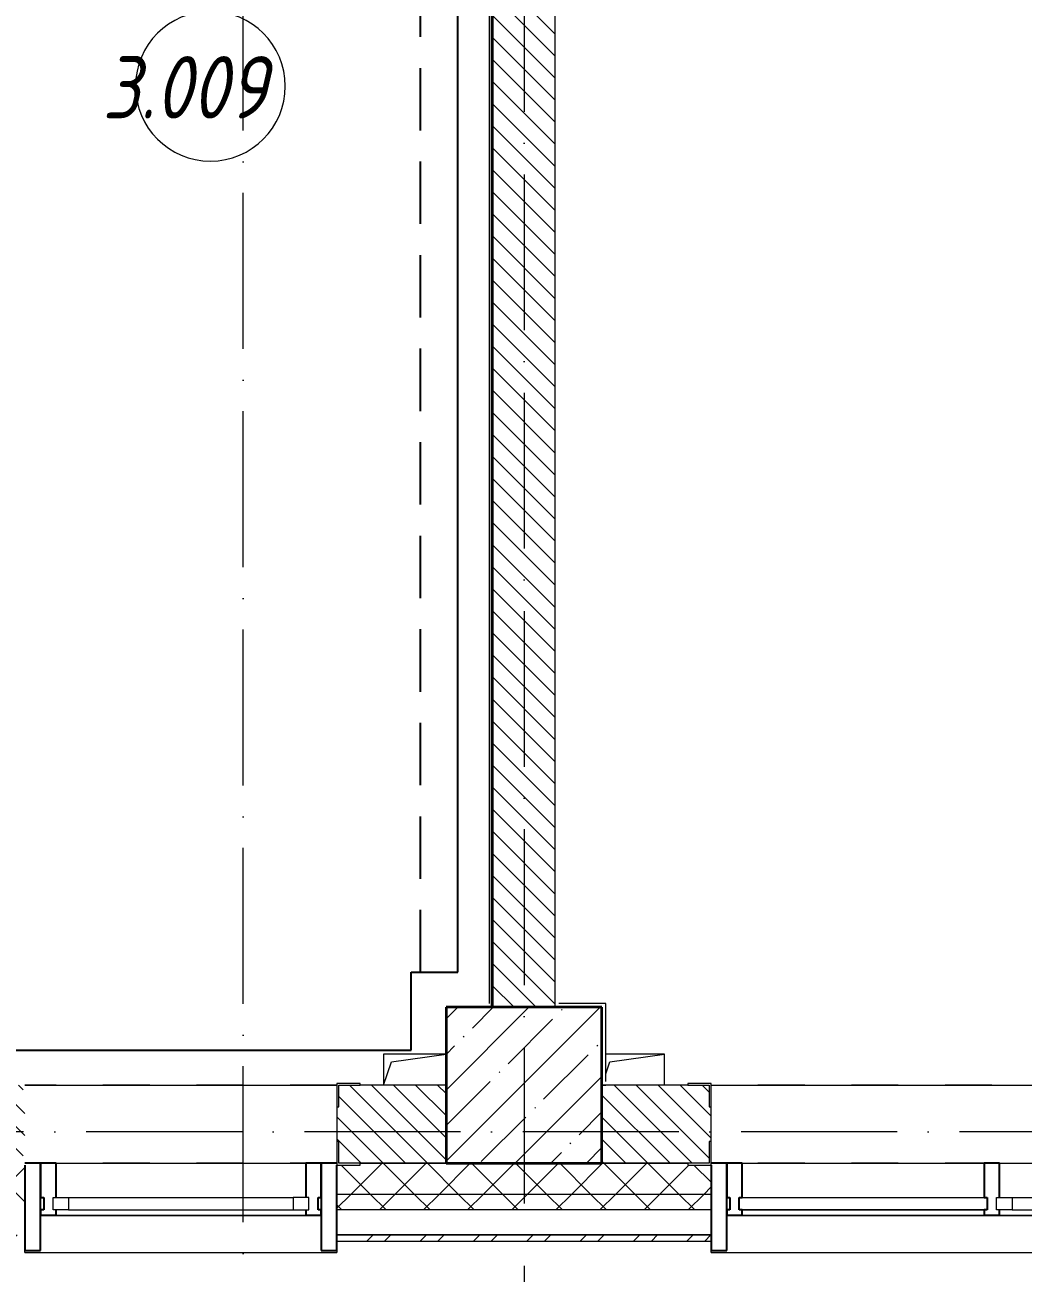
# Model space of a CAD drawing. Header units: millimetres. Extents: x -213536 to 1564669, y -45299 to 942238.
# Drawn here: x 447866 to 451066, y 501550 to 505552 of the extents above; entities that cross this region are included whole.
import ezdxf

# ---------------------------------------------------------------- set-up
doc = ezdxf.new("R2010")
doc.units = ezdxf.units.MM
for name, pattern in [('01 Штриховая _2 мм_', [300, 200, -100]), ('50_200_ШТРИХ_1Т_ш5_п1_п1_', [700, 500, -100, 0, -100]), ('Штрих короткий', [300, 150, -150])]:
    doc.linetypes.add(name, pattern=pattern)
for name, color, linetype, lineweight in [('0-1', 7, 'Continuous', 5), ('0-2', 7, 'Continuous', 9), ('3) ЖБ 4м', 3, 'Continuous', 30), ('Импосты витража', 7, 'Continuous', 9), ('Импосты витража-1', 7, 'Continuous', 25), ('Каркас_Импост', 7, 'Continuous', 13), ('Каркас_Импост-1', 7, 'Continuous', 9), ('Марки помещений', 7, 'Continuous', 9), ('Несущие колонны', 7, 'Continuous', 9), ('Несущие колонны-1', 7, 'Continuous', 35), ('Обобщенные модели', 7, 'Continuous', 9), ('Общие ребра', 7, 'Continuous', 9), ('Окна', 7, 'Continuous', 9), ('Оси-2', 7, '50_200_ШТРИХ_1Т_ш5_п1_п1_', 9), ('Остекление-1', 7, 'Continuous', 9), ('Перемычка-1', 7, 'Штрих короткий', 9), ('СТ-1_16', 7, '01 Штриховая _2 мм_', 90), ('Стены', 7, 'Continuous', 9), ('Стены-1', 7, 'Continuous', 13), ('Штриховка разреза-1', 7, 'Continuous', 9)]:
    doc.layers.add(name, color=color, linetype=linetype, lineweight=lineweight)
doc.layers.add('СТ-11', color=7, linetype='Continuous', lineweight=90, true_color=0x800080)
doc.layers.get('0-2').off()
doc.styles.add('ISOCPEUR_I_6', font='isocpeui.ttf', dxfattribs={"width": 0.85, "height": 3.5})
pattern_1 = [(135, (0, 0), (-35.35534, -35.35534), [])]
pattern_2 = [(45, (0, 0), (-70.71068, 70.71068), []), (135, (0, 0), (-70.71068, -70.71068), [])]

# ---------------------------------------------------------------- blocks, each defined once
blk = doc.blocks.new('Ос 3 эт верх часть')
at = {"layer": 'Оси-2'}
for p, q in [((448566, 499613), (448566, 535177.6)), ((449466, 535177.6), (449466, 499613)), ((535374.3, 502002.4), (426847.2, 502002.4))]:
    blk.add_line(p, q, dxfattribs=at)
blk = doc.blocks.new('BSC_Колонна _Прямоугольная - 500х500-V21-АИ2_03_План отделки стен 3-го этажа _Часть 1_')
at = {"layer": 'Несущие колонны'}
h = blk.add_hatch(dxfattribs=at)
h.set_pattern_fill('FP_27', color=256, style=0, pattern_type=2)
h.set_pattern_definition([(45, (-20300, -57250), (-114.04925, 114.04925), []), (45, (-20185.95, -57250), (-114.04925, 114.04925), [201.613, -40.323, 3.353, -36.97])])
h.paths.add_polyline_path([(-223.1, -250), (250, -250), (250, 250), (-250, 250), (-250, -250)], flags=0)
at = {"layer": 'Несущие колонны-1'}
for p, q in [((250, 250), (-250, 250)), ((-250, 250), (-250, -250)), ((250, -250), (250, 250)), ((-250, -250), (250, -250))]:
    blk.add_line(p, q, dxfattribs=at)
blk = doc.blocks.new('Проем_Дверь_Прямоугольный - 1800х2700h_оконные проемы-25805030-АИ2_03_План отделки стен 3-го этажа _Часть 1_')
at = {"layer": 'Перемычка-1'}
for p, q in [((900, 125), (-900, 125)), ((900, -125), (-900, -125))]:
    blk.add_line(p, q, dxfattribs=at)
blk = doc.blocks.new('PNS_Панель прямоугольная2 - Нр_Стекло - 40мм-26243474-АИ2_03_План отделки стен 3-го этажа _Часть 1_')
at = {"layer": 'Каркас_Импост'}
for p, q in [((-397.5, 0), (-397.5, 40)), ((-397.5, 40), (-347.5, 40)), ((-347.5, 40), (-347.5, 0)), ((397.5, 40), (347.5, 40)), ((347.5, 40), (347.5, 0)), ((397.5, 0), (397.5, 40)), ((-347.5, 0), (-397.5, 0)), ((347.5, 0), (397.5, 0))]:
    blk.add_line(p, q, dxfattribs=at)
at = {"layer": 'Каркас_Импост-1'}
for p, q in [((-347.5, 40), (347.5, 40)), ((-347.5, 0), (347.5, 0))]:
    blk.add_line(p, q, dxfattribs=at)
blk = doc.blocks.new('Прямоугольный импост - Импост структурный с накладкой - 150мм-25647633-АИ2_03_План отделки стен 3-го этажа _Часть 1_')
at = {"layer": 'Импосты витража-1'}
for p, q in [((-25, 0), (-25, 17)), ((-25, 17), (25, 17)), ((-15, 0), (-25, 0)), ((-15, -40), (-15, 0)), ((25, 17), (25, 0)), ((-25, -150), (-25, -40)), ((-25, -40), (-15, -40)), ((25, -40), (25, -150)), ((25, -150), (-25, -150))]:
    blk.add_line(p, q, dxfattribs=at)
blk = doc.blocks.new('Прямоугольный импост - Импост структурный с накладкой - 150мм-25647642-АИ2_03_План отделки стен 3-го этажа _Часть 1_')
at = {"layer": 'Импосты витража'}
for p, q in [((78475, 87667), (77700, 87667)), ((78475, 87500), (77700, 87500))]:
    blk.add_line(p, q, dxfattribs=at)
blk = doc.blocks.new('PNS_Панель прямоугольная1 - Нр_Стекло - 40мм-25259299-АИ2_03_План отделки стен 3-го этажа _Часть 1_')
at = {"layer": 'Остекление-1'}
for p, q in [((-387.5, 40), (387.5, 40)), ((-397.5, 0), (397.5, 0)), ((387.5, 0), (-387.5, 0))]:
    blk.add_line(p, q, dxfattribs=at)
blk = doc.blocks.new('Прямоугольный импост - Импост структурный с накладкой - 150мм-25647644-АИ2_03_План отделки стен 3-го этажа _Часть 1_')
at = {"layer": 'Импосты витража-1'}
for p, q in [((-25, 0), (-25, 17)), ((-25, 17), (25, 17)), ((-15, 0), (-25, 0)), ((-15, -40), (-15, 0)), ((25, 0), (15, 0)), ((15, 0), (15, -40)), ((25, 17), (25, 0)), ((-25, -150), (-25, -40)), ((-25, -40), (-15, -40)), ((15, -40), (25, -40)), ((25, -40), (25, -150)), ((25, -150), (-25, -150))]:
    blk.add_line(p, q, dxfattribs=at)
blk = doc.blocks.new('Прямоугольный импост - Откос НВФ_50х280 мм-25993838-АИ2_03_План отделки стен 3-го этажа _Часть 1_')
at = {"layer": 'Импосты витража-1'}
for p, q in [((0, 130), (-50, 130)), ((-50, 130), (-50, -150)), ((0, -144), (0, 130)), ((-50, -150), (0, -150))]:
    blk.add_line(p, q, dxfattribs=at)
blk = doc.blocks.new('Проем_Дверь_Прямоугольный - 1000х2700h_витражные проемы-25985460-АИ2_03_План отделки стен 3-го этажа _Часть 1_')
at = {"layer": 'Перемычка-1'}
for p, q in [((500, 125), (-500, 125)), ((500, -125), (-500, -125))]:
    blk.add_line(p, q, dxfattribs=at)
blk = doc.blocks.new('PNS_Панель прямоугольная2 - Нр_Стекло - 40мм-26233822-АИ2_03_План отделки стен 3-го этажа _Часть 1_')
at = {"layer": 'Каркас_Импост'}
for p, q in [((-410, 0), (-410, 40)), ((-410, 40), (-360, 40)), ((-360, 40), (-360, 0)), ((410, 40), (360, 40)), ((360, 40), (360, 0)), ((410, 0), (410, 40)), ((-360, 0), (-410, 0)), ((360, 0), (410, 0))]:
    blk.add_line(p, q, dxfattribs=at)
at = {"layer": 'Каркас_Импост-1'}
for p, q in [((-360, 40), (360, 40)), ((-360, 0), (360, 0))]:
    blk.add_line(p, q, dxfattribs=at)
blk = doc.blocks.new('Прямоугольный импост - Откос НВФ_50х280 мм-V154-АИ2_03_План отделки стен 3-го этажа _Часть 1_')
at = {"layer": 'Импосты витража-1'}
for p, q in [((-50, 130), (0, 130)), ((-50, -150), (-50, 130)), ((0, 130), (0, -144)), ((0, -150), (-50, -150))]:
    blk.add_line(p, q, dxfattribs=at)
blk = doc.blocks.new('Прямоугольный импост - Импост структурный с накладкой - 150мм-V149-АИ2_03_План отделки стен 3-го этажа _Часть 1_')
at = {"layer": 'Импосты витража-1'}
for p, q in [((-25, 0), (-25, 17)), ((-25, 17), (25, 17)), ((25, 0), (15, 0)), ((15, 0), (15, -40)), ((25, 17), (25, 0)), ((-25, -150), (-25, -40)), ((15, -40), (25, -40)), ((25, -40), (25, -150)), ((25, -150), (-25, -150))]:
    blk.add_line(p, q, dxfattribs=at)
blk = doc.blocks.new('Прямоугольный импост - Откос НВФ_50х280 мм-V155-АИ2_03_План отделки стен 3-го этажа _Часть 1_')
at = {"layer": 'Импосты витража-1'}
for p, q in [((0, 130), (-50, 130)), ((-50, 130), (-50, -150)), ((0, -144), (0, 130)), ((-50, -150), (0, -150))]:
    blk.add_line(p, q, dxfattribs=at)
blk = doc.blocks.new('Прямоугольный импост - Импост структурный с накладкой - 150мм-25656008-АИ2_03_План отделки стен 3-го этажа _Часть 1_')
at = {"layer": 'Импосты витража'}
for p, q in [((103600, 49000), (103600, 49800)), ((103767, 49000), (103767, 49800))]:
    blk.add_line(p, q, dxfattribs=at)
blk = doc.blocks.new('Фахверк_СКБ_Уголок - 250_2700-27497298-АИ2_03_План отделки стен 3-го этажа _Часть 1_')
at = {"layer": 'Обобщенные модели'}
for p, q in [((200, 181), (125, 181)), ((125, 181), (125, 106)), ((131, 106), (131, 175)), ((131, 175), (200, 175)), ((200, 175), (200, 181)), ((125, 106), (131, 106)), ((131, -6), (125, -6)), ((125, -6), (125, -81)), ((131, -75), (131, -6)), ((200, -75), (131, -75)), ((200, -81), (200, -75)), ((125, -81), (200, -81))]:
    blk.add_line(p, q, dxfattribs=at)
blk = doc.blocks.new('AR_Отверстие прямоугольное _в плите_ - AR_Отверстие прямоугольное _в плите_-V212-АИ2_03_План отделки стен 3-го этажа _Часть 1_')
at = {"layer": 'Обобщенные модели'}
for p, q in [((100, 50), (-88, 50)), ((-75, 25), (100, 50)), ((100, -50), (100, 50)), ((-88, -14), (-75, 25))]:
    blk.add_line(p, q, dxfattribs=at)
blk = doc.blocks.new('AR_Отверстие прямоугольное _в плите_ - AR_Отверстие прямоугольное _в плите_-30510746-АИ2_03_План отделки стен 3-го этажа _Часть 1_')
at = {"layer": 'Обобщенные модели'}
for p, q in [((100, 50), (-100, 50)), ((-100, 50), (-100, -50)), ((-75, 25), (100, 50)), ((-100, -50), (-75, 25))]:
    blk.add_line(p, q, dxfattribs=at)
blk = doc.blocks.new('Отлив_СКБ - Отлив витража_120_НВФ-31885283-АИ2_03_План отделки стен 3-го этажа _Часть 1_')
at = {"layer": 'Окна'}
for p, q in [((950, -2), (50, -2)), ((0, -120), (0, -113)), ((0, -120), (1000, -120)), ((1000, -113), (1000, -120))]:
    blk.add_line(p, q, dxfattribs=at)
blk = doc.blocks.new('Отлив_СКБ - Отлив витража_120_НВФ-31885687-АИ2_03_План отделки стен 3-го этажа _Часть 1_')
at = {"layer": 'Окна'}
for p, q in [((1750, -2), (50, -2)), ((0, -120), (0, -113)), ((0, -120), (1800, -120)), ((1800, -113), (1800, -120))]:
    blk.add_line(p, q, dxfattribs=at)
blk = doc.blocks.new('0125-Р-ОО-Ш2-АР-о_23_10_2024_rvt-1-АИ2_03_План отделки стен 3-го этажа _Часть 1_')
at = {"layer": 'Штриховка разреза-1'}
h = blk.add_hatch(dxfattribs=at)
h.set_pattern_fill('FP_1', color=256, style=0, pattern_type=2)
h.set_pattern_definition(pattern_1)
h.paths.add_polyline_path([(20200, 57500), (20400, 57500), (20400, 61000), (20331, 61000), (20331, 61006), (20400, 61006), (20400, 64500), (20200, 64500), (20200, 61006), (20269, 61006), (20269, 61000), (20200, 61000), (20200, 58319.5)], flags=0)
h = blk.add_hatch(dxfattribs=at)
h.set_pattern_fill('FP_1', color=256, style=0, pattern_type=2)
h.set_pattern_definition(pattern_1)
h.paths.add_polyline_path([(20050, 57000), (20050, 57250), (19706, 57250), (19706, 57181), (19700, 57181), (19700, 57069), (19706, 57069), (19706, 57000), (19775, 57000)], flags=0)
h.paths.add_polyline_path([(18192.5, 57000), (18694, 57000.5), (18694, 57069), (18700, 57069), (18700, 57181), (18694, 57181), (18694, 57250), (15900, 57250), (15900, 57000), (17250.3, 57000)], flags=0)
h = blk.add_hatch(dxfattribs=at)
h.set_pattern_fill('FP_1', color=256, style=0, pattern_type=2)
h.set_pattern_definition(pattern_1)
h.paths.add_polyline_path([(22775, 57000), (23050, 57000), (23050, 57250), (22706, 57250), (22706, 57181), (22700, 57181), (22700, 57069), (22706, 57069), (22706, 57000)], flags=0)
h.paths.add_polyline_path([(20825, 57000), (20894, 57000), (20894, 57069), (20900, 57069), (20900, 57181), (20894, 57181), (20894, 57250), (20550, 57250), (20550, 57000)], flags=0)
h = blk.add_hatch(dxfattribs=at)
h.set_pattern_fill('FP_50', color=256, style=0, pattern_type=2)
h.set_pattern_definition(pattern_2)
h.paths.add_polyline_path([(75665.1, 56900), (76650, 56900), (76650, 57000), (70300, 57000), (70300, 56900), (74722.9, 56900)], flags=0)
h.paths.add_polyline_path([(66243.3, 56900), (66350, 56900), (66350, 56994), (66275, 56994), (66275, 57000), (65325, 57000), (65325, 56994), (65250, 56994), (65250, 56900), (66100, 56900)], flags=0)
h.paths.add_polyline_path([(68800, 56900), (69300, 56900), (69300, 57000), (67425, 57000), (67425, 56994), (67350, 56994), (67350, 56900), (68127.7, 56900)], flags=0)
h.paths.add_polyline_path([(63450, 56900), (63450, 56994), (63375, 56994), (63375, 57000), (62325, 57000), (62325, 56994), (62250, 56994), (62250, 56900), (63444, 56900)], flags=0)
h.paths.add_polyline_path([(60375, 56900), (60450, 56900), (60450, 56994), (60375, 56994), (60375, 57000), (59325, 57000), (59325, 56994), (59250, 56994), (59250, 56900), (59648.1, 56900)], flags=0)
h.paths.add_polyline_path([(56600, 56900), (57450, 56900), (57450, 56994), (57375, 56994), (57375, 57000), (56325, 57000), (56325, 56994), (56250, 56994), (56250, 56900), (56350.5, 56900)], flags=0)
h.paths.add_polyline_path([(54444, 56900), (54450, 56900), (54450, 56994), (54375, 56994), (54375, 57000), (53325, 57000), (53325, 56994), (53250, 56994), (53250, 56900), (54375, 56900)], flags=0)
h.paths.add_polyline_path([(51450, 56900), (51450, 56994), (51375, 56994), (51375, 57000), (50325, 57000), (50325, 56994), (50250, 56994), (50250, 56900), (51168.6, 56900)], flags=0)
h.paths.add_polyline_path([(48450, 56900), (48450, 56994), (48375, 56994), (48375, 57000), (46775, 57000), (46775, 56994), (46700, 56994), (46700, 56900), (48342.1, 56900)], flags=0)
h.paths.add_polyline_path([(44900, 56900), (44900, 56994), (44825, 56994), (44825, 57000), (43775, 57000), (43775, 56994), (43700, 56994), (43700, 56900), (44894, 56900)], flags=0)
h.paths.add_polyline_path([(41050, 56900), (41900, 56900), (41900, 56994), (41825, 56994), (41825, 57000), (40775, 57000), (40775, 56994), (40700, 56994), (40700, 56900), (40804.7, 56900)], flags=0)
h.paths.add_polyline_path([(38900, 56900), (38900, 56994), (38825, 56994), (38825, 57000), (37775, 57000), (37775, 56994), (37700, 56994), (37700, 56900), (38550, 56900)], flags=0)
h.paths.add_polyline_path([(35894, 56900), (35900, 56900), (35900, 56994), (35825, 56994), (35825, 57000), (34775, 57000), (34775, 56994), (34700, 56994), (34700, 56900), (35825, 56900)], flags=0)
h.paths.add_polyline_path([(32900, 56900), (32900, 56994), (32825, 56994), (32825, 57000), (31775, 57000), (31775, 56994), (31700, 56994), (31700, 56900), (32796.2, 56900)], flags=0)
h.paths.add_polyline_path([(29550, 56900), (29900, 56900), (29900, 56994), (29825, 56994), (29825, 57000), (28775, 57000), (28775, 56994), (28700, 56994), (28700, 56900), (29498.6, 56900)], flags=0)
h.paths.add_polyline_path([(25700, 56900), (26900, 56900), (26900, 56994), (26825, 56994), (26825, 57000), (25775, 57000), (25775, 56994), (25700, 56994)], flags=0)
h.paths.add_polyline_path([(23825, 56900), (23900, 56900), (23900, 56994), (23825, 56994), (23825, 57000), (22775, 57000), (22775, 56994), (22700, 56994), (22700, 56900), (23550, 56900)], flags=0)
h.paths.add_polyline_path([(20825, 56900), (20900, 56900), (20900, 56994), (20825, 56994), (20825, 57000), (19775, 57000), (19775, 56994), (19700, 56994), (19700, 56900), (20550, 56900)], flags=0)
h.paths.add_polyline_path([(18700, 56900), (18700, 56994), (18625, 56994), (18625, 57000), (8900, 57000), (8900, 56900), (18663.6, 56900)], flags=0)
h.paths.add_polyline_path([(6886.4, 56900), (7900, 56900), (7900, 57000), (-100, 57000), (-100, 56900), (3117.7, 56900)], flags=0)
h = blk.add_hatch(dxfattribs=at)
h.set_pattern_fill('FP_50', color=256, style=0, pattern_type=2)
h.set_pattern_definition(pattern_2)
h.paths.add_polyline_path([(75665.1, 56850), (76650, 56850), (76650, 56900), (70300, 56900), (70300, 56850), (74722.9, 56850)], flags=0)
h.paths.add_polyline_path([(69300, 56850), (69300, 56900), (67350, 56900), (67350, 56850), (69069.9, 56850)], flags=0)
h.paths.add_polyline_path([(66350, 56850), (66350, 56900), (65250, 56900), (65250, 56850), (66243.3, 56850)], flags=0)
h.paths.add_polyline_path([(63450, 56850), (63450, 56900), (62250, 56900), (62250, 56850), (63416.8, 56850)], flags=0)
h.paths.add_polyline_path([(60450, 56850), (60450, 56900), (59250, 56900), (59250, 56850), (59648.1, 56850)], flags=0)
h.paths.add_polyline_path([(57450, 56850), (57450, 56900), (56250, 56900), (56250, 56850), (56821.6, 56850)], flags=0)
h.paths.add_polyline_path([(53250, 56850), (54450, 56850), (54450, 56900), (53250, 56900)], flags=0)
h.paths.add_polyline_path([(51450, 56850), (51450, 56900), (50250, 56900), (50250, 56850), (51168.6, 56850)], flags=0)
h.paths.add_polyline_path([(48450, 56850), (48450, 56900), (46700, 56900), (46700, 56850), (48342.1, 56850)], flags=0)
h.paths.add_polyline_path([(44573.4, 56850), (44900, 56850), (44900, 56900), (43700, 56900), (43700, 56850)], flags=0)
h.paths.add_polyline_path([(41900, 56850), (41900, 56900), (40700, 56900), (40700, 56850), (41746.8, 56850)], flags=0)
h.paths.add_polyline_path([(38900, 56850), (38900, 56900), (37700, 56900), (37700, 56850), (37978.1, 56850)], flags=0)
h.paths.add_polyline_path([(34700, 56850), (35900, 56850), (35900, 56900), (34700, 56900)], flags=0)
h.paths.add_polyline_path([(32900, 56850), (32900, 56900), (31700, 56900), (31700, 56850), (32796.2, 56850)], flags=0)
h.paths.add_polyline_path([(28700, 56850), (29900, 56850), (29900, 56900), (28700, 56900)], flags=0)
h.paths.add_polyline_path([(25729.9, 56850), (26900, 56850), (26900, 56900), (25700, 56900), (25700, 56850)], flags=0)
h.paths.add_polyline_path([(23900, 56850), (23900, 56900), (22700, 56900), (22700, 56850), (23845.5, 56850)], flags=0)
h.paths.add_polyline_path([(20547.9, 56850), (20900, 56850), (20900, 56900), (19700, 56900), (19700, 56850), (20076.9, 56850)], flags=0)
h.paths.add_polyline_path([(18700, 56850), (18700, 56900), (8900, 56900), (8900, 56850), (18663.6, 56850)], flags=0)
h.paths.add_polyline_path([(7900, 56850), (7900, 56900), (-200, 56900), (-200, 56850), (6886.4, 56850)], flags=0)
h = blk.add_hatch(dxfattribs=at)
h.set_pattern_fill('FP_49', color=256, style=0, pattern_type=2)
h.set_pattern_definition([(45, (0, 0), (-85.53659, 85.53659), []), (45, (57.02, 0), (-85.53659, 85.53659), [])])
h.paths.add_polyline_path([(47399.9, 56750), (47565, 56750), (47565, 56770), (46700, 56770), (46700, 56750)], flags=0)
h.paths.add_polyline_path([(44900, 56750), (44900, 56770), (43700, 56770), (43700, 56750), (44573.4, 56750)], flags=0)
h.paths.add_polyline_path([(41746.8, 56750), (41900, 56750), (41900, 56770), (40700, 56770), (40700, 56750), (40804.7, 56750)], flags=0)
h.paths.add_polyline_path([(38900, 56750), (38900, 56770), (37700, 56770), (37700, 56750), (37978.1, 56750)], flags=0)
h.paths.add_polyline_path([(35900, 56750), (35900, 56770), (34700, 56770), (34700, 56750), (35151.6, 56750)], flags=0)
h.paths.add_polyline_path([(32900, 56750), (32900, 56770), (31700, 56770), (31700, 56750), (32796.2, 56750)], flags=0)
h.paths.add_polyline_path([(29900, 56750), (29900, 56770), (28700, 56770), (28700, 56750), (29498.6, 56750)], flags=0)
h.paths.add_polyline_path([(25700, 56750), (26900, 56750), (26900, 56770), (25700, 56770)], flags=0)
h.paths.add_polyline_path([(23900, 56750), (23900, 56770), (22700, 56770), (22700, 56750), (23845.5, 56750)], flags=0)
h.paths.add_polyline_path([(20547.9, 56750), (20900, 56750), (20900, 56770), (19700, 56770), (19700, 56750), (20076.9, 56750)], flags=0)
h.paths.add_polyline_path([(18700, 56750), (18700, 56770), (8900, 56770), (8900, 56750), (18663.6, 56750)], flags=0)
h.paths.add_polyline_path([(7900, 56750), (7900, 56770), (-330, 56770), (-330, 56750), (6886.4, 56750)], flags=0)
at = {"layer": 'Общие ребра'}
for p, q in [((19775, 57000), (20050, 57000)), ((20050, 57000), (19775, 57000)), ((20825, 57000), (20550, 57000)), ((20550, 57000), (20825, 57000)), ((20900, 56900), (19700, 56900)), ((20900, 56850), (19700, 56850))]:
    blk.add_line(p, q, dxfattribs=at)
at = {"layer": 'Стены'}
for p, q in [((18700, 57250), (19700, 57250)), ((20900, 57250), (22700, 57250))]:
    blk.add_line(p, q, dxfattribs=at)
at = {"layer": 'Стены-1'}
for p, q in [((20200, 61000), (20200, 57500)), ((20400, 57500), (20400, 61000)), ((20050, 57250), (19775, 57250)), ((20825, 57250), (20550, 57250)), ((19700, 57181), (19700, 57069)), ((20900, 57069), (20900, 57181)), ((19700, 56994), (19700, 56770)), ((20900, 56770), (20900, 56994)), ((19700, 56770), (20900, 56770)), ((20900, 56770), (19700, 56770)), ((19700, 56770), (19700, 56750)), ((20900, 56750), (20900, 56770)), ((19700, 56750), (20900, 56750))]:
    blk.add_line(p, q, dxfattribs=at)
at = {"layer": '0-2'}
for name, p in [('BSC_Колонна _Прямоугольная - 500х500-V21-АИ2_03_План отделки стен 3-го этажа _Часть 1_', (20300, 57250)), ('AR_Отверстие прямоугольное _в плите_ - AR_Отверстие прямоугольное _в плите_-30510746-АИ2_03_План отделки стен 3-го этажа _Часть 1_', (19950, 57300)), ('AR_Отверстие прямоугольное _в плите_ - AR_Отверстие прямоугольное _в плите_-V212-АИ2_03_План отделки стен 3-го этажа _Часть 1_', (20650, 57300)), ('Проем_Дверь_Прямоугольный - 1000х2700h_витражные проемы-25985460-АИ2_03_План отделки стен 3-го этажа _Часть 1_', (19200, 57125)), ('Фахверк_СКБ_Уголок - 250_2700-27497298-АИ2_03_План отделки стен 3-го этажа _Часть 1_', (19575, 57075)), ('Проем_Дверь_Прямоугольный - 1800х2700h_оконные проемы-25805030-АИ2_03_План отделки стен 3-го этажа _Часть 1_', (21800, 57125)), ('PNS_Панель прямоугольная2 - Нр_Стекло - 40мм-26233822-АИ2_03_План отделки стен 3-го этажа _Часть 1_', (19200, 56850)), ('PNS_Панель прямоугольная1 - Нр_Стекло - 40мм-25259299-АИ2_03_План отделки стен 3-го этажа _Часть 1_', (21387.5, 56850)), ('PNS_Панель прямоугольная2 - Нр_Стекло - 40мм-26243474-АИ2_03_План отделки стен 3-го этажа _Часть 1_', (22212.5, 56850)), ('Отлив_СКБ - Отлив витража_120_НВФ-31885283-АИ2_03_План отделки стен 3-го этажа _Часть 1_', (18700, 56833)), ('Отлив_СКБ - Отлив витража_120_НВФ-31885687-АИ2_03_План отделки стен 3-го этажа _Часть 1_', (20900, 56833))]:
    blk.add_blockref(name, p, dxfattribs=at)
for name, p, rotation in [('Фахверк_СКБ_Уголок - 250_2700-27497298-АИ2_03_План отделки стен 3-го этажа _Часть 1_', (21025, 57175), 180), ('Прямоугольный импост - Откос НВФ_50х280 мм-V155-АИ2_03_План отделки стен 3-го этажа _Часть 1_', (18700, 56850), 180), ('Прямоугольный импост - Импост структурный с накладкой - 150мм-25656008-АИ2_03_План отделки стен 3-го этажа _Часть 1_', (-30200, 160600), 270), ('Прямоугольный импост - Откос НВФ_50х280 мм-25993838-АИ2_03_План отделки стен 3-го этажа _Часть 1_', (20900, 56850), 180), ('Прямоугольный импост - Импост структурный с накладкой - 150мм-25647642-АИ2_03_План отделки стен 3-го этажа _Часть 1_', (99475, 144500), 180), ('Прямоугольный импост - Импост структурный с накладкой - 150мм-25647642-АИ2_03_План отделки стен 3-го этажа _Часть 1_', (100300, 144500), 180)]:
    blk.add_blockref(name, p, dxfattribs=dict(at, rotation=rotation))
at = {"layer": '0-2', "extrusion": (0, 0, -1), "rotation": 180}
for name, p in [('Прямоугольный импост - Импост структурный с накладкой - 150мм-25647633-АИ2_03_План отделки стен 3-го этажа _Часть 1_', (-18775, 56850)), ('Прямоугольный импост - Импост структурный с накладкой - 150мм-V149-АИ2_03_План отделки стен 3-го этажа _Часть 1_', (-19625, 56850)), ('Прямоугольный импост - Откос НВФ_50х280 мм-V154-АИ2_03_План отделки стен 3-го этажа _Часть 1_', (-19700, 56850)), ('Прямоугольный импост - Импост структурный с накладкой - 150мм-25647644-АИ2_03_План отделки стен 3-го этажа _Часть 1_', (-20975, 56850)), ('Прямоугольный импост - Импост структурный с накладкой - 150мм-25647633-АИ2_03_План отделки стен 3-го этажа _Часть 1_', (-21800, 56850))]:
    blk.add_blockref(name, p, dxfattribs=at)
blk = doc.blocks.new('AI_Марка_Помещение_х1__Общий_E___ISO-2_1K_ - Номер-16210215-АИ2_03_План отделки стен 3-го этажа _Часть 1_')
at = {"layer": 'Марки помещений'}
for start, end in [(360, 180), (180, 360)]:
    blk.add_arc((0.039, 0.312), 2.4, start, end, dxfattribs=at)
blk = doc.blocks.new('3этВверх')
at = {"layer": 'Общие ребра'}
blk.add_line((449361, 505902.4), (449361, 502402.4), dxfattribs=at)
at = {"layer": 'СТ-11', "lineweight": 25}
for p, q in [((449254, 502514.4), (449254, 509290.4)), ((449104, 502264.4), (449104, 502514.4)), ((449104, 502514.4), (449254, 502514.4)), ((445378, 502264.4), (449104, 502264.4))]:
    blk.add_line(p, q, dxfattribs=at)
at = {"layer": 'СТ-1_16', "lineweight": 25}
blk.add_line((449134, 502514.4), (449134, 509170.4), dxfattribs=at)
at = {"layer": 'Стены-1'}
for p, q in [((449354, 509390.4), (449354, 502414.4)), ((449366, 502402.4), (449366, 505902.4)), ((449728, 502414.4), (449578, 502414.4)), ((449728, 502164.4), (449728, 502414.4)), ((449716, 502152.4), (449728, 502152.4))]:
    blk.add_line(p, q, dxfattribs=at)
at = {"layer": '0-1'}
blk.add_blockref('0125-Р-ОО-Ш2-АР-о_23_10_2024_rvt-1-АИ2_03_План отделки стен 3-го этажа _Часть 1_', (429166, 444902.4), dxfattribs=at)
at = {"layer": 'Марки помещений', "xscale": 99.99999999999993, "yscale": 99.99999999999993, "zscale": 99.99999999999993}
blk.add_blockref('AI_Марка_Помещение_х1__Общий_E___ISO-2_1K_ - Номер-16210215-АИ2_03_План отделки стен 3-го этажа _Часть 1_', (448456.6, 505324.8), dxfattribs=at)
at = {"layer": 'Марки помещений', "insert": (448114, 505452.6), "char_height": 200, "width": 785.654, "attachment_point": 1, "style": 'ISOCPEUR_I_6'}
blk.add_mtext('3.009', dxfattribs=at)

msp = doc.modelspace()

# ---------------------------------------------------------------- block references
at = {"color": 5, "lineweight": 30}
msp.add_blockref('Ос 3 эт верх часть', (0, 0), dxfattribs=at)
at = {"layer": '3) ЖБ 4м'}
msp.add_blockref('3этВверх', (0, 0), dxfattribs=at)

doc.saveas('drawing.dxf')
